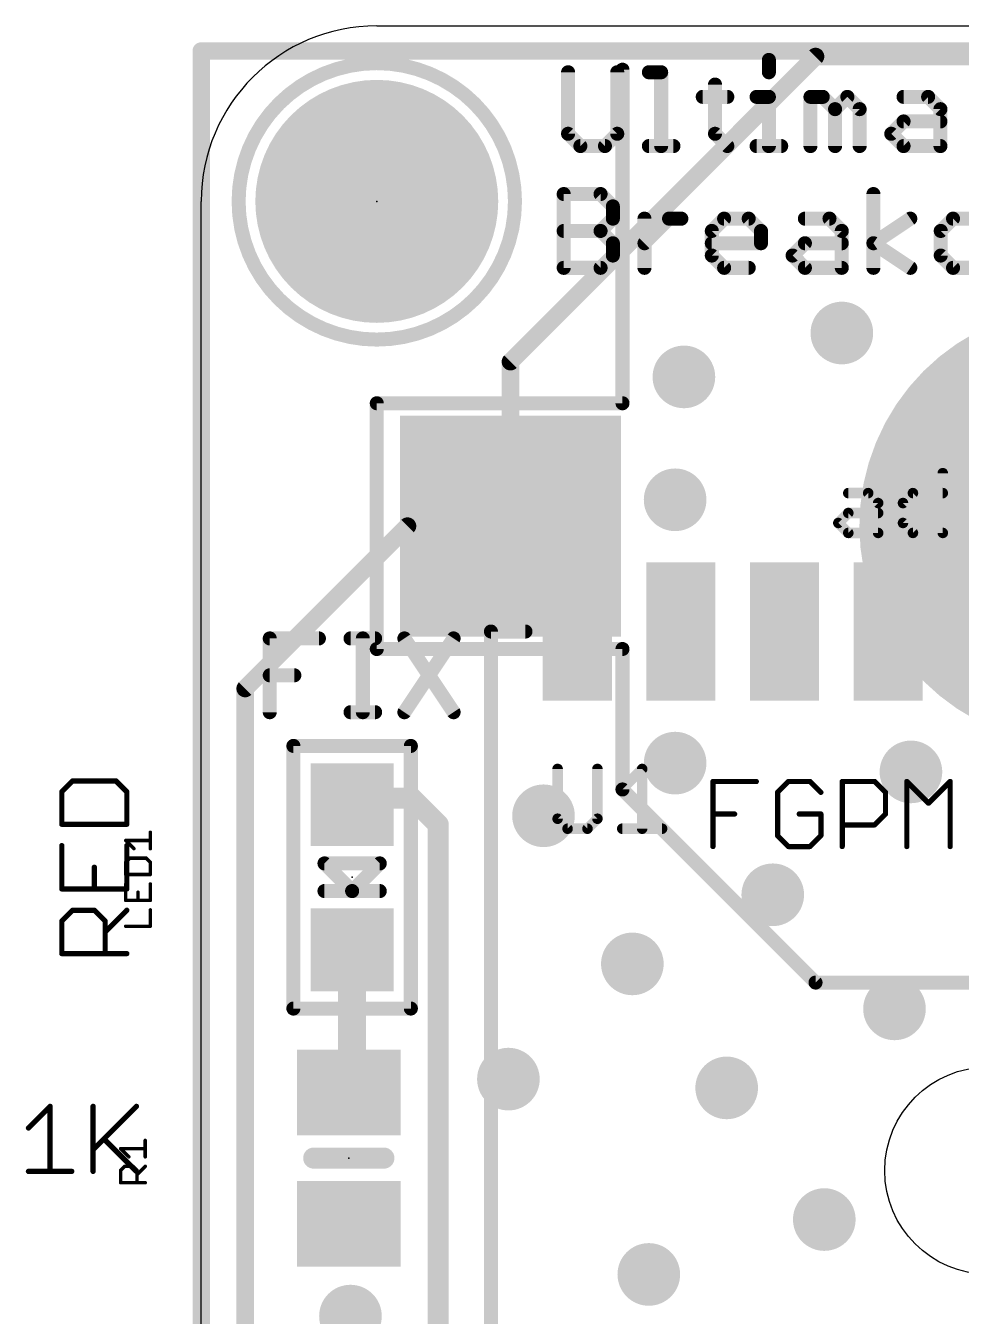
# Model space of a CAD drawing. Extents: x -2.5 to 35.7, y -0.6 to 34.3.
# Drawn here: x -2.54 to 11, y 15.62 to 34.29 of the extents above; entities that cross this region are included whole.
import ezdxf

# ---------------------------------------------------------------- set-up
doc = ezdxf.new("R2010")
doc.units = 0
for name, color, linetype in [('1', 12, 'CONTINUOUS'), ('16', 132, 'CONTINUOUS'), ('17', 110, 'CONTINUOUS'), ('18', 110, 'CONTINUOUS'), ('20', 53, 'CONTINUOUS'), ('21', 40, 'CONTINUOUS'), ('22', 6, 'CONTINUOUS'), ('23', 53, 'CONTINUOUS'), ('25', 253, 'CONTINUOUS'), ('27', 253, 'CONTINUOUS')]:
    doc.layers.add(name, color=color, linetype=linetype)

# ---------------------------------------------------------------- blocks, each defined once
blk = doc.blocks.new('RECT')
blk.add_solid([(-0.5, -0.5), (0.5, -0.5), (-0.5, 0.5), (0.5, 0.5)])
blk = doc.blocks.new('PIE')
at = {"const_width": 0.5}
blk.add_lwpolyline([(0, -0.25, 1), (0, 0.25, 1), (0, -0.25)], format="xyb", dxfattribs=at)
blk = doc.blocks.new('ROUNDP')
at = {"const_width": 0.5}
blk.add_lwpolyline([(0, -0.25, 1), (0, 0.25, 1), (0, -0.25)], format="xyb", dxfattribs=at)
blk = doc.blocks.new('ROUNDV')
at = {"const_width": 0.5}
blk.add_lwpolyline([(0, -0.25, 1), (0, 0.25, 1), (0, -0.25)], format="xyb", dxfattribs=at)

msp = doc.modelspace()

# ---------------------------------------------------------------- linework, layer by layer
at = {"layer": '1'}
for points, const_width in [([(0, 0), (0, 33.925)], 0.254), ([(0, 33.925), (25.4, 33.925)], 0.254), ([(2.276, 23.114), (2.183, 23.021)], 0.4064), ([(2.276, 23.114), (3.048, 23.114)], 0.3048), ([(3.048, 23.114), (3.429, 22.733)], 0.3048), ([(3.429, 22.733), (3.429, 14.097)], 0.3048), ([(2.183, 18.905), (2.183, 20.921)], 0.4064), ([(2.135, 18.857), (2.183, 18.905)], 0.4064)]:
    msp.add_lwpolyline(points, dxfattribs=dict(at, const_width=const_width))
for points, const_width in [([(0.0635, 33.925, 1), (-0.0635, 33.925)], 0.127), ([(0, 33.9885, 1), (0, 33.8615)], 0.127), ([(2.1112, 23.0928, 1), (2.2548, 22.9492)], 0.2032), ([(2.3478, 23.0422, 1), (2.2042, 23.1858)], 0.2032), ([(2.276, 23.1902, 1), (2.276, 23.0378)], 0.1524), ([(3.1019, 23.1679, 1), (2.9941, 23.0601)], 0.1524), ([(3.048, 23.0378, 1), (3.048, 23.1902)], 0.1524), ([(3.5052, 22.733, 1), (3.3528, 22.733)], 0.1524), ([(3.3751, 22.6791, 1), (3.4829, 22.7869)], 0.1524), ([(2.2846, 20.921, 1), (2.0814, 20.921)], 0.2032), ([(2.2548, 18.8332, 1), (2.1112, 18.9768)], 0.2032), ([(2.0632, 18.9288, 1), (2.2068, 18.7852)], 0.2032), ([(2.0814, 18.905, 1), (2.2846, 18.905)], 0.2032)]:
    msp.add_lwpolyline(points, format="xyb", dxfattribs=dict(at, const_width=const_width))
at = {"layer": '16', "const_width": 0.254}
for points in [[(0, 0), (0, 33.925)], [(0, 33.925), (25.4, 33.925)], [(4.4746, 29.4301), (8.89, 33.8455)], [(8.89, 33.8455), (16.0655, 33.8455)], [(4.4746, 27.051), (4.4746, 29.4301)], [(2.9845, 27.051), (0.635, 24.7015)], [(4.4746, 27.051), (2.9845, 27.051)], [(0.635, 24.7015), (0.635, 14.9225)]]:
    msp.add_lwpolyline(points, dxfattribs=at)
at = {"layer": '16', "const_width": 0.127}
for points in [[(0.0635, 33.925, 1), (-0.0635, 33.925)], [(0, 33.9885, 1), (0, 33.8615)], [(8.89, 33.909, 1), (8.89, 33.782)], [(8.9349, 33.8006, 1), (8.8451, 33.8904)], [(4.5381, 29.4301, 1), (4.4111, 29.4301)], [(4.4297, 29.475, 1), (4.5195, 29.3852)], [(2.9845, 27.1145, 1), (2.9845, 26.9875)], [(3.0294, 27.0061, 1), (2.9396, 27.0959)], [(4.4111, 27.051, 1), (4.5381, 27.051)], [(4.4746, 26.9875, 1), (4.4746, 27.1145)], [(0.6985, 24.7015, 1), (0.5715, 24.7015)], [(0.5901, 24.7464, 1), (0.6799, 24.6566)]]:
    msp.add_lwpolyline(points, format="xyb", dxfattribs=at)
at = {"layer": '20'}
for p, q in [((2.54, 34.29), (22.86, 34.29)), ((0, 2.54), (0, 31.75))]:
    msp.add_line(p, q, dxfattribs=at)
msp.add_circle((11.392, 17.726), 1.5, dxfattribs=at)
msp.add_arc((2.54, 31.75), 2.54, 90, 180, dxfattribs=at)
at = {"layer": '21'}
for points, const_width in [([(2.54, 29.75, 1), (2.54, 33.75, 1), (2.54, 29.75)], 0.2032), ([(8.2659, 33.7958, 1), (8.1643, 33.7958)], 0.1016), ([(5.3594, 33.6178, 1), (5.2578, 33.6178)], 0.1016), ([(6.0712, 33.6178, 1), (5.9696, 33.6178)], 0.1016), ([(6.478, 33.6686, 1), (6.478, 33.567)], 0.1016), ([(6.7067, 33.6178, 1), (6.6051, 33.6178)], 0.1016), ([(6.6559, 33.567, 1), (6.6559, 33.6686)], 0.1016), ([(8.1643, 33.6178, 1), (8.2659, 33.6178)], 0.1016), ([(7.4863, 33.4399, 1), (7.3847, 33.4399)], 0.1016), ([(7.2576, 33.3127, 1), (7.2576, 33.2111)], 0.1016), ([(7.6135, 33.2111, 1), (7.6135, 33.3127)], 0.1016), ([(8.0372, 33.3127, 1), (8.0372, 33.2111)], 0.1016), ([(8.2659, 33.2619, 1), (8.1643, 33.2619)], 0.1016), ([(8.2151, 33.2111, 1), (8.2151, 33.3127)], 0.1016), ([(8.8676, 33.2619, 1), (8.766, 33.2619)], 0.1016), ([(8.8168, 33.3127, 1), (8.8168, 33.2111)], 0.1016), ([(9.0307, 33.2978, 1), (8.9588, 33.226)], 0.1016), ([(8.9947, 33.2111, 1), (8.9947, 33.3127)], 0.1016), ([(9.3866, 33.2978, 1), (9.3147, 33.226)], 0.1016), ([(9.3866, 33.226, 1), (9.3147, 33.2978)], 0.1016), ([(10.1641, 33.3127, 1), (10.1641, 33.2111)], 0.1016), ([(10.556, 33.2978, 1), (10.4841, 33.226)], 0.1016), ([(10.52, 33.2111, 1), (10.52, 33.3127)], 0.1016), ([(9.2235, 33.084, 1), (9.1219, 33.084)], 0.1016), ([(9.1368, 33.1199, 1), (9.2086, 33.048)], 0.1016), ([(9.1368, 33.048, 1), (9.2086, 33.1199)], 0.1016), ([(9.5794, 33.084, 1), (9.4778, 33.084)], 0.1016), ([(9.4927, 33.048, 1), (9.5645, 33.1199)], 0.1016), ([(10.7488, 33.084, 1), (10.6472, 33.084)], 0.1016), ([(10.6621, 33.048, 1), (10.7339, 33.1199)], 0.1016), ([(10.1641, 32.9568, 1), (10.1641, 32.8552)], 0.1016), ([(10.2001, 32.8701, 1), (10.1282, 32.9419)], 0.1016), ([(10.698, 32.8552, 1), (10.698, 32.9568)], 0.1016), ([(5.3445, 32.764, 1), (5.2727, 32.6921)], 0.1016), ([(5.2578, 32.7281, 1), (5.3594, 32.7281)], 0.1016), ([(5.9696, 32.7281, 1), (6.0712, 32.7281)], 0.1016), ([(6.0563, 32.6921, 1), (5.9845, 32.764)], 0.1016), ([(7.4715, 32.764, 1), (7.3996, 32.6921)], 0.1016), ([(7.3847, 32.7281, 1), (7.4863, 32.7281)], 0.1016), ([(10.0221, 32.764, 1), (9.9503, 32.6921)], 0.1016), ([(9.9503, 32.764, 1), (10.0221, 32.6921)], 0.1016), ([(5.4866, 32.6009, 1), (5.4866, 32.4993)], 0.1016), ([(5.4506, 32.5142, 1), (5.5225, 32.586)], 0.1016), ([(5.8065, 32.586, 1), (5.8784, 32.5142)], 0.1016), ([(5.8425, 32.4993, 1), (5.8425, 32.6009)], 0.1016), ([(6.478, 32.6009, 1), (6.478, 32.4993)], 0.1016), ([(6.6051, 32.5501, 1), (6.7067, 32.5501)], 0.1016), ([(6.8339, 32.4993, 1), (6.8339, 32.6009)], 0.1016), ([(7.5776, 32.5142, 1), (7.6494, 32.586)], 0.1016), ([(8.0372, 32.6009, 1), (8.0372, 32.4993)], 0.1016), ([(8.1643, 32.5501, 1), (8.2659, 32.5501)], 0.1016), ([(8.3931, 32.4993, 1), (8.3931, 32.6009)], 0.1016), ([(8.766, 32.5501, 1), (8.8676, 32.5501)], 0.1016), ([(9.1219, 32.5501, 1), (9.2235, 32.5501)], 0.1016), ([(9.4778, 32.5501, 1), (9.5794, 32.5501)], 0.1016), ([(10.1641, 32.6009, 1), (10.1641, 32.4993)], 0.1016), ([(10.1282, 32.5142, 1), (10.2001, 32.586)], 0.1016), ([(10.6472, 32.5501, 1), (10.7488, 32.5501)], 0.1016), ([(10.698, 32.4993, 1), (10.698, 32.6009)], 0.1016), ([(5.2959, 31.8558, 1), (5.1943, 31.8558)], 0.1016), ([(5.2451, 31.9066, 1), (5.2451, 31.805)], 0.1016), ([(5.8149, 31.8917, 1), (5.743, 31.8199)], 0.1016), ([(5.779, 31.805, 1), (5.779, 31.9066)], 0.1016), ([(9.7786, 31.8558, 1), (9.677, 31.8558)], 0.1016), ([(6.0077, 31.6779, 1), (5.9061, 31.6779)], 0.1016), ([(5.921, 31.6419, 1), (5.9928, 31.7138)], 0.1016), ([(5.9928, 31.464, 1), (5.921, 31.5358)], 0.1016), ([(6.4653, 31.4999, 1), (6.3637, 31.4999)], 0.1016), ([(6.7704, 31.5507, 1), (6.7704, 31.4491)], 0.1016), ([(6.8063, 31.464, 1), (6.7345, 31.5358)], 0.1016), ([(6.9484, 31.4491, 1), (6.9484, 31.5507)], 0.1016), ([(7.5669, 31.5507, 1), (7.5669, 31.4491)], 0.1016), ([(7.6029, 31.464, 1), (7.531, 31.5358)], 0.1016), ([(7.9588, 31.5358, 1), (7.8869, 31.464)], 0.1016), ([(7.9229, 31.4491, 1), (7.9229, 31.5507)], 0.1016), ([(8.7363, 31.5507, 1), (8.7363, 31.4491)], 0.1016), ([(9.1282, 31.5358, 1), (9.0563, 31.464)], 0.1016), ([(9.0922, 31.4491, 1), (9.0922, 31.5507)], 0.1016), ([(10.2898, 31.4576, 1), (10.2335, 31.5422)], 0.1016), ([(10.8802, 31.5507, 1), (10.8802, 31.4491)], 0.1016), ([(10.9162, 31.464, 1), (10.8443, 31.5358)], 0.1016), ([(5.2451, 31.3728, 1), (5.2451, 31.2712)], 0.1016), ([(5.8149, 31.3579, 1), (5.743, 31.286)], 0.1016), ([(5.743, 31.3579, 1), (5.8149, 31.286)], 0.1016), ([(5.779, 31.2712, 1), (5.779, 31.3728)], 0.1016), ([(5.9061, 31.4999, 1), (6.0077, 31.4999)], 0.1016), ([(7.4398, 31.322, 1), (7.3382, 31.322)], 0.1016), ([(7.3531, 31.3579, 1), (7.4249, 31.286)], 0.1016), ([(8.1516, 31.322, 1), (8.05, 31.322)], 0.1016), ([(8.0649, 31.286, 1), (8.1367, 31.3579)], 0.1016), ([(9.321, 31.322, 1), (9.2194, 31.322)], 0.1016), ([(9.2343, 31.286, 1), (9.3061, 31.3579)], 0.1016), ([(10.7531, 31.322, 1), (10.6515, 31.322)], 0.1016), ([(10.6664, 31.3579, 1), (10.7382, 31.286)], 0.1016), ([(6.0077, 31.144, 1), (5.9061, 31.144)], 0.1016), ([(5.921, 31.1081, 1), (5.9928, 31.1799)], 0.1016), ([(6.3786, 31.1799, 1), (6.4504, 31.1081)], 0.1016), ([(7.389, 31.1948, 1), (7.389, 31.0932)], 0.1016), ([(8.05, 31.144, 1), (8.1516, 31.144)], 0.1016), ([(8.1008, 31.0932, 1), (8.1008, 31.1948)], 0.1016), ([(8.7363, 31.1948, 1), (8.7363, 31.0932)], 0.1016), ([(8.7723, 31.1081, 1), (8.7004, 31.1799)], 0.1016), ([(9.2702, 31.0932, 1), (9.2702, 31.1948)], 0.1016), ([(9.756, 31.1863, 1), (9.6996, 31.1017)], 0.1016), ([(9.6996, 31.1863, 1), (9.756, 31.1017)], 0.1016), ([(5.9061, 30.9661, 1), (6.0077, 30.9661)], 0.1016), ([(5.9928, 30.9301, 1), (5.921, 31.002)], 0.1016), ([(7.4249, 31.002, 1), (7.3531, 30.9301)], 0.1016), ([(7.3382, 30.9661, 1), (7.4398, 30.9661)], 0.1016), ([(8.5943, 31.002, 1), (8.5225, 30.9301)], 0.1016), ([(8.5225, 31.002, 1), (8.5943, 30.9301)], 0.1016), ([(10.7382, 31.002, 1), (10.6664, 30.9301)], 0.1016), ([(10.6515, 30.9661, 1), (10.7531, 30.9661)], 0.1016), ([(5.2451, 30.8389, 1), (5.2451, 30.7373)], 0.1016), ([(5.1943, 30.7881, 1), (5.2959, 30.7881)], 0.1016), ([(5.743, 30.824, 1), (5.8149, 30.7522)], 0.1016), ([(5.779, 30.7373, 1), (5.779, 30.8389)], 0.1016), ([(6.3637, 30.7881, 1), (6.4653, 30.7881)], 0.1016), ([(7.5669, 30.8389, 1), (7.5669, 30.7373)], 0.1016), ([(7.531, 30.7522, 1), (7.6029, 30.824)], 0.1016), ([(7.9229, 30.7373, 1), (7.9229, 30.8389)], 0.1016), ([(8.7363, 30.8389, 1), (8.7363, 30.7373)], 0.1016), ([(8.7004, 30.7522, 1), (8.7723, 30.824)], 0.1016), ([(9.2194, 30.7881, 1), (9.321, 30.7881)], 0.1016), ([(9.2702, 30.7373, 1), (9.2702, 30.8389)], 0.1016), ([(9.677, 30.7881, 1), (9.7786, 30.7881)], 0.1016), ([(10.2335, 30.7458, 1), (10.2898, 30.8304)], 0.1016), ([(10.8802, 30.8389, 1), (10.8802, 30.7373)], 0.1016), ([(10.8443, 30.7522, 1), (10.9162, 30.824)], 0.1016), ([(10.77, 27.817, 1), (10.6938, 27.817)], 0.0762), ([(9.3643, 27.567, 1), (9.3643, 27.4908)], 0.0762), ([(9.6793, 27.5559, 1), (9.6254, 27.502)], 0.0762), ([(9.6524, 27.4908, 1), (9.6524, 27.567)], 0.0762), ([(9.8345, 27.3849, 1), (9.7583, 27.3849)], 0.0762), ([(9.7695, 27.3579, 1), (9.8234, 27.4118)], 0.0762), ([(10.1938, 27.3849, 1), (10.1176, 27.3849)], 0.0762), ([(10.1288, 27.4118, 1), (10.1827, 27.3579)], 0.0762), ([(10.2998, 27.567, 1), (10.2998, 27.4908)], 0.0762), ([(10.3267, 27.502, 1), (10.2728, 27.5559)], 0.0762), ([(10.7319, 27.4908, 1), (10.7319, 27.567)], 0.0762), ([(9.3643, 27.2789, 1), (9.3643, 27.2027)], 0.0762), ([(9.3912, 27.2139, 1), (9.3373, 27.2678)], 0.0762), ([(9.7964, 27.2027, 1), (9.7964, 27.2789)], 0.0762), ([(9.2471, 27.1237, 1), (9.1933, 27.0698)], 0.0762), ([(9.1933, 27.1237, 1), (9.2471, 27.0698)], 0.0762), ([(10.1827, 27.1237, 1), (10.1288, 27.0698)], 0.0762), ([(10.1176, 27.0968, 1), (10.1938, 27.0968)], 0.0762), ([(9.3643, 26.9908, 1), (9.3643, 26.9146)], 0.0762), ([(9.3373, 26.9258, 1), (9.3912, 26.9796)], 0.0762), ([(9.7583, 26.9527, 1), (9.8345, 26.9527)], 0.0762), ([(9.7964, 26.9146, 1), (9.7964, 26.9908)], 0.0762), ([(10.2998, 26.9908, 1), (10.2998, 26.9146)], 0.0762), ([(10.2728, 26.9258, 1), (10.3267, 26.9796)], 0.0762), ([(10.6938, 26.9527, 1), (10.77, 26.9527)], 0.0762), ([(10.7319, 26.9146, 1), (10.7319, 26.9908)], 0.0762), ([(4.2428, 25.526, 1), (4.1412, 25.526)], 0.1016), ([(4.192, 25.5768, 1), (4.192, 25.4752)], 0.1016), ([(4.692, 25.4752, 1), (4.692, 25.5768)], 0.1016), ([(1.0414, 25.4263, 1), (0.9398, 25.4263)], 0.1016), ([(0.9906, 25.4771, 1), (0.9906, 25.3755)], 0.1016), ([(1.7024, 25.3755, 1), (1.7024, 25.4771)], 0.1016), ([(2.16, 25.4771, 1), (2.16, 25.3755)], 0.1016), ([(2.3887, 25.4263, 1), (2.2871, 25.4263)], 0.1016), ([(2.5159, 25.3755, 1), (2.5159, 25.4771)], 0.1016), ([(2.9819, 25.4545, 1), (2.8973, 25.3981)], 0.1016), ([(3.6937, 25.3981, 1), (3.6091, 25.4545)], 0.1016), ([(0.9906, 24.9433, 1), (0.9906, 24.8417)], 0.1016), ([(1.3465, 24.8417, 1), (1.3465, 24.9433)], 0.1016), ([(2.16, 24.4094, 1), (2.16, 24.3078)], 0.1016), ([(2.5159, 24.3078, 1), (2.5159, 24.4094)], 0.1016), ([(0.9398, 24.3586, 1), (1.0414, 24.3586)], 0.1016), ([(2.2871, 24.3586, 1), (2.3887, 24.3586)], 0.1016), ([(2.8973, 24.3868, 1), (2.9819, 24.3304)], 0.1016), ([(3.6091, 24.3304, 1), (3.6937, 24.3868)], 0.1016), ([(1.333, 23.9218, 1), (1.333, 23.8202)], 0.1016), ([(1.3838, 23.871, 1), (1.2822, 23.871)], 0.1016), ([(3.0838, 23.871, 1), (2.9822, 23.871)], 0.1016), ([(3.033, 23.8202, 1), (3.033, 23.9218)], 0.1016), ([(1.783, 22.2218, 1), (1.783, 22.1202)], 0.1016), ([(1.8189, 22.2069, 1), (1.7471, 22.1351)], 0.1016), ([(2.6189, 22.1351, 1), (2.5471, 22.2069)], 0.1016), ([(2.583, 22.1202, 1), (2.583, 22.2218)], 0.1016), ([(1.783, 21.8218, 1), (1.783, 21.7202)], 0.1016), ([(2.183, 21.8218, 1), (2.183, 21.7202)], 0.1016), ([(2.1471, 21.8069, 1), (2.2189, 21.7351)], 0.1016), ([(2.1471, 21.7351, 1), (2.2189, 21.8069)], 0.1016), ([(2.183, 21.7202, 1), (2.183, 21.8218)], 0.1016), ([(2.583, 21.7202, 1), (2.583, 21.8218)], 0.1016), ([(1.333, 20.1218, 1), (1.333, 20.0202)], 0.1016), ([(3.033, 20.0202, 1), (3.033, 20.1218)], 0.1016), ([(1.2822, 20.071, 1), (1.3838, 20.071)], 0.1016), ([(2.9822, 20.071, 1), (3.0838, 20.071)], 0.1016), ([(1.627, 17.9832, 1), (1.627, 17.8308)], 0.1524), ([(2.643, 17.8308, 1), (2.643, 17.9832)], 0.1524)]:
    msp.add_lwpolyline(points, format="xyb", dxfattribs=dict(at, const_width=const_width))
for points, const_width in [([(8.2151, 33.7958), (8.2151, 33.6178)], 0.2032), ([(5.3086, 33.6178), (5.3086, 32.7281)], 0.2032), ([(6.0204, 32.7281), (6.0204, 33.6178)], 0.2032), ([(6.478, 33.6178), (6.6559, 33.6178)], 0.2032), ([(6.6559, 33.6178), (6.6559, 32.5501)], 0.2032), ([(7.4355, 33.4399), (7.4355, 32.7281)], 0.2032), ([(7.2576, 33.2619), (7.6135, 33.2619)], 0.2032), ([(8.0372, 33.2619), (8.2151, 33.2619)], 0.2032), ([(8.2151, 33.2619), (8.2151, 32.5501)], 0.2032), ([(8.8168, 32.5501), (8.8168, 33.2619)], 0.2032), ([(8.8168, 33.2619), (8.9947, 33.2619)], 0.2032), ([(8.9947, 33.2619), (9.1727, 33.084)], 0.2032), ([(9.1727, 33.084), (9.3506, 33.2619)], 0.2032), ([(9.3506, 33.2619), (9.5286, 33.084)], 0.2032), ([(10.1641, 33.2619), (10.52, 33.2619)], 0.2032), ([(10.52, 33.2619), (10.698, 33.084)], 0.2032), ([(9.1727, 33.084), (9.1727, 32.5501)], 0.2032), ([(9.5286, 33.084), (9.5286, 32.5501)], 0.2032), ([(10.698, 33.084), (10.698, 32.5501)], 0.2032), ([(9.9862, 32.7281), (10.1641, 32.906)], 0.2032), ([(10.1641, 32.906), (10.698, 32.906)], 0.2032), ([(5.3086, 32.7281), (5.4866, 32.5501)], 0.2032), ([(5.8425, 32.5501), (6.0204, 32.7281)], 0.2032), ([(7.4355, 32.7281), (7.6135, 32.5501)], 0.2032), ([(10.1641, 32.5501), (9.9862, 32.7281)], 0.2032), ([(5.4866, 32.5501), (5.8425, 32.5501)], 0.2032), ([(6.478, 32.5501), (6.8339, 32.5501)], 0.2032), ([(8.0372, 32.5501), (8.3931, 32.5501)], 0.2032), ([(10.698, 32.5501), (10.1641, 32.5501)], 0.2032), ([(5.2451, 30.7881), (5.2451, 31.8558)], 0.2032), ([(5.2451, 31.8558), (5.779, 31.8558)], 0.2032), ([(5.779, 31.8558), (5.9569, 31.6779)], 0.2032), ([(9.7278, 30.7881), (9.7278, 31.8558)], 0.2032), ([(5.9569, 31.6779), (5.9569, 31.4999)], 0.2032), ([(5.9569, 31.4999), (5.779, 31.322)], 0.2032), ([(6.4145, 30.7881), (6.4145, 31.4999)], 0.2032), ([(6.4145, 31.144), (6.7704, 31.4999)], 0.2032), ([(6.7704, 31.4999), (6.9484, 31.4999)], 0.2032), ([(7.389, 31.322), (7.5669, 31.4999)], 0.2032), ([(7.5669, 31.4999), (7.9229, 31.4999)], 0.2032), ([(7.9229, 31.4999), (8.1008, 31.322)], 0.2032), ([(8.7363, 31.4999), (9.0922, 31.4999)], 0.2032), ([(9.0922, 31.4999), (9.2702, 31.322)], 0.2032), ([(9.7278, 31.144), (10.2616, 31.4999)], 0.2032), ([(10.8802, 31.4999), (10.7023, 31.322)], 0.2032), ([(11.2361, 31.4999), (10.8802, 31.4999)], 0.2032), ([(5.2451, 31.322), (5.779, 31.322)], 0.2032), ([(5.779, 31.322), (5.9569, 31.144)], 0.2032), ([(7.389, 30.9661), (7.389, 31.322)], 0.2032), ([(8.1008, 31.322), (8.1008, 31.144)], 0.2032), ([(9.2702, 31.322), (9.2702, 30.7881)], 0.2032), ([(10.7023, 31.322), (10.7023, 30.9661)], 0.2032), ([(5.9569, 31.144), (5.9569, 30.9661)], 0.2032), ([(8.1008, 31.144), (7.389, 31.144)], 0.2032), ([(8.5584, 30.9661), (8.7363, 31.144)], 0.2032), ([(8.7363, 31.144), (9.2702, 31.144)], 0.2032), ([(10.2616, 30.7881), (9.7278, 31.144)], 0.2032), ([(5.9569, 30.9661), (5.779, 30.7881)], 0.2032), ([(7.5669, 30.7881), (7.389, 30.9661)], 0.2032), ([(8.7363, 30.7881), (8.5584, 30.9661)], 0.2032), ([(10.7023, 30.9661), (10.8802, 30.7881)], 0.2032), ([(5.779, 30.7881), (5.2451, 30.7881)], 0.2032), ([(7.9229, 30.7881), (7.5669, 30.7881)], 0.2032), ([(9.2702, 30.7881), (8.7363, 30.7881)], 0.2032), ([(10.8802, 30.7881), (11.2361, 30.7881)], 0.2032), ([(10.7319, 27.817), (10.7319, 26.9527)], 0.1524), ([(9.3643, 27.5289), (9.6524, 27.5289)], 0.1524), ([(9.6524, 27.5289), (9.7964, 27.3849)], 0.1524), ([(9.7964, 27.3849), (9.7964, 26.9527)], 0.1524), ([(10.1557, 27.3849), (10.2998, 27.5289)], 0.1524), ([(10.1557, 27.0968), (10.1557, 27.3849)], 0.1524), ([(10.2998, 27.5289), (10.7319, 27.5289)], 0.1524), ([(9.2202, 27.0968), (9.3643, 27.2408)], 0.1524), ([(9.3643, 27.2408), (9.7964, 27.2408)], 0.1524), ([(9.3643, 26.9527), (9.2202, 27.0968)], 0.1524), ([(10.2998, 26.9527), (10.1557, 27.0968)], 0.1524), ([(9.7964, 26.9527), (9.3643, 26.9527)], 0.1524), ([(10.7319, 26.9527), (10.2998, 26.9527)], 0.1524), ([(4.192, 9.526), (4.192, 25.526)], 0.2032), ([(4.192, 25.526), (4.692, 25.526)], 0.2032), ([(0.9906, 24.3586), (0.9906, 25.4263)], 0.2032), ([(0.9906, 25.4263), (1.7024, 25.4263)], 0.2032), ([(2.16, 25.4263), (2.5159, 25.4263)], 0.2032), ([(2.3379, 24.3586), (2.3379, 25.4263)], 0.2032), ([(2.9396, 25.4263), (3.6514, 24.3586)], 0.2032), ([(3.6514, 25.4263), (2.9396, 24.3586)], 0.2032), ([(0.9906, 24.8925), (1.3465, 24.8925)], 0.2032), ([(2.16, 24.3586), (2.5159, 24.3586)], 0.2032), ([(1.333, 23.871), (3.033, 23.871)], 0.2032), ([(1.333, 20.071), (1.333, 23.871)], 0.2032), ([(3.033, 23.871), (3.033, 20.071)], 0.2032), ([(2.583, 22.171), (1.783, 22.171)], 0.2032), ([(1.783, 22.171), (2.183, 21.771)], 0.2032), ([(2.183, 21.771), (2.583, 22.171)], 0.2032), ([(2.183, 21.771), (1.783, 21.771)], 0.2032), ([(2.583, 21.771), (2.183, 21.771)], 0.2032), ([(3.033, 20.071), (1.333, 20.071)], 0.2032), ([(1.627, 17.907), (2.643, 17.907)], 0.3048)]:
    msp.add_lwpolyline(points, dxfattribs=dict(at, const_width=const_width))
at = {"layer": '22', "const_width": 0.2032}
for points in [[(6.096, 28.829), (6.096, 33.655)], [(2.54, 25.273), (2.54, 28.829)], [(2.54, 28.829), (6.096, 28.829)], [(6.096, 25.273), (2.54, 25.273)], [(6.096, 23.241), (6.096, 25.273)], [(8.89, 20.447), (6.096, 23.241)], [(16.51, 20.447), (8.89, 20.447)]]:
    msp.add_lwpolyline(points, dxfattribs=at)
at = {"layer": '22', "const_width": 0.1016}
for points in [[(6.1468, 33.655, 1), (6.0452, 33.655)], [(2.5908, 28.829, 1), (2.4892, 28.829)], [(2.54, 28.8798, 1), (2.54, 28.7782)], [(6.0452, 28.829, 1), (6.1468, 28.829)], [(6.096, 28.7782, 1), (6.096, 28.8798)], [(2.54, 25.3238, 1), (2.54, 25.2222)], [(2.4892, 25.273, 1), (2.5908, 25.273)], [(6.1468, 25.273, 1), (6.0452, 25.273)], [(6.096, 25.2222, 1), (6.096, 25.3238)], [(6.1319, 23.2769, 1), (6.0601, 23.2051)], [(6.0452, 23.241, 1), (6.1468, 23.241)], [(8.89, 20.4978, 1), (8.89, 20.3962)], [(8.8541, 20.4111, 1), (8.9259, 20.4829)]]:
    msp.add_lwpolyline(points, format="xyb", dxfattribs=at)
at = {"layer": '23'}
for p in [(2.54, 31.75), (2.183, 21.971), (2.135, 17.907)]:
    msp.add_point(p, dxfattribs=at)
at = {"layer": '25'}
for points, const_width in [([(5.1572, 23.5375), (5.1572, 22.8173)], 0.1524), ([(5.7334, 22.8173), (5.7334, 23.5375)], 0.1524), ([(6.0927, 23.2494), (6.3808, 23.5375)], 0.1524), ([(6.3808, 23.5375), (6.3808, 22.6732)], 0.1524), ([(5.1572, 22.8173), (5.3013, 22.6732)], 0.1524), ([(5.5894, 22.6732), (5.7334, 22.8173)], 0.1524), ([(-0.738, 22.3842), (-0.738, 22.6215)], 0.0508), ([(5.3013, 22.6732), (5.5894, 22.6732)], 0.1524), ([(6.0927, 22.6732), (6.6689, 22.6732)], 0.1524), ([(-0.9753, 22.3842), (-1.0939, 22.5028)], 0.0508), ([(-1.0939, 22.5028), (-0.738, 22.5028)], 0.0508), ([(-1.0346, 22.2473), (-1.0939, 22.1879)], 0.0508), ([(-0.7973, 22.2473), (-1.0346, 22.2473)], 0.0508), ([(-0.738, 22.1879), (-0.7973, 22.2473)], 0.0508), ([(-1.0939, 22.1879), (-1.0939, 22.01)], 0.0508), ([(-1.0939, 22.01), (-0.738, 22.01)], 0.0508), ([(-0.738, 22.01), (-0.738, 22.1879)], 0.0508), ([(-1.0939, 21.873), (-1.0939, 21.6358)], 0.0508), ([(-0.738, 21.6358), (-0.738, 21.873)], 0.0508), ([(-1.0939, 21.6358), (-0.738, 21.6358)], 0.0508), ([(-0.916, 21.6358), (-0.916, 21.7544)], 0.0508), ([(-0.738, 21.2616), (-0.738, 21.4988)], 0.0508), ([(-1.0939, 21.2616), (-0.738, 21.2616)], 0.0508), ([(-0.8114, 17.9256), (-0.8114, 18.1629)], 0.0508), ([(-1.0487, 17.9256), (-1.1673, 18.0442)], 0.0508), ([(-1.1673, 18.0442), (-0.8114, 18.0442)], 0.0508), ([(-1.1673, 17.7294), (-1.108, 17.7887)], 0.0508), ([(-1.1673, 17.5514), (-1.1673, 17.7294)], 0.0508), ([(-1.108, 17.7887), (-0.9894, 17.7887)], 0.0508), ([(-0.9894, 17.7887), (-0.93, 17.7294)], 0.0508), ([(-0.93, 17.67), (-0.8114, 17.7887)], 0.0508), ([(-0.93, 17.7294), (-0.93, 17.5514)], 0.0508), ([(-0.8114, 17.5514), (-1.1673, 17.5514)], 0.0508)]:
    msp.add_lwpolyline(points, dxfattribs=dict(at, const_width=const_width))
for points, const_width in [([(5.1953, 23.5375, 1), (5.1191, 23.5375)], 0.0762), ([(5.7715, 23.5375, 1), (5.6953, 23.5375)], 0.0762), ([(6.4189, 23.5375, 1), (6.3427, 23.5375)], 0.0762), ([(6.4078, 23.5106, 1), (6.3539, 23.5645)], 0.0762), ([(6.0658, 23.2764, 1), (6.1197, 23.2225)], 0.0762), ([(5.1841, 22.8442, 1), (5.1303, 22.7903)], 0.0762), ([(5.1191, 22.8173, 1), (5.1953, 22.8173)], 0.0762), ([(5.6953, 22.8173, 1), (5.7715, 22.8173)], 0.0762), ([(5.7604, 22.7903, 1), (5.7065, 22.8442)], 0.0762), ([(-0.7253, 22.6215, 1), (-0.7507, 22.6215)], 0.0254), ([(5.3013, 22.7113, 1), (5.3013, 22.6351)], 0.0762), ([(5.2743, 22.6463, 1), (5.3282, 22.7001)], 0.0762), ([(5.5624, 22.7001, 1), (5.6163, 22.6463)], 0.0762), ([(5.5894, 22.6351, 1), (5.5894, 22.7113)], 0.0762), ([(6.0927, 22.7113, 1), (6.0927, 22.6351)], 0.0762), ([(6.3427, 22.6732, 1), (6.4189, 22.6732)], 0.0762), ([(6.6689, 22.6351, 1), (6.6689, 22.7113)], 0.0762), ([(-1.0849, 22.5118, 1), (-1.1029, 22.4938)], 0.0254), ([(-1.0939, 22.5155, 1), (-1.0939, 22.4901)], 0.0254), ([(-0.9842, 22.3752, 1), (-0.9663, 22.3932)], 0.0254), ([(-0.738, 22.4901, 1), (-0.738, 22.5155)], 0.0254), ([(-1.0346, 22.2599, 1), (-1.0346, 22.2346)], 0.0254), ([(-1.0256, 22.2383, 1), (-1.0436, 22.2562)], 0.0254), ([(-0.7883, 22.2562, 1), (-0.8063, 22.2383)], 0.0254), ([(-0.7973, 22.2346, 1), (-0.7973, 22.2599)], 0.0254), ([(-0.7507, 22.3842, 1), (-0.7253, 22.3842)], 0.0254), ([(-1.0812, 22.1879, 1), (-1.1066, 22.1879)], 0.0254), ([(-1.1029, 22.1969, 1), (-1.0849, 22.179)], 0.0254), ([(-1.0939, 22.0227, 1), (-1.0939, 21.9973)], 0.0254), ([(-0.7253, 22.1879, 1), (-0.7507, 22.1879)], 0.0254), ([(-0.747, 22.179, 1), (-0.729, 22.1969)], 0.0254), ([(-0.738, 21.9973, 1), (-0.738, 22.0227)], 0.0254), ([(-1.1066, 22.01, 1), (-1.0812, 22.01)], 0.0254), ([(-1.0812, 21.873, 1), (-1.1066, 21.873)], 0.0254), ([(-0.7507, 22.01, 1), (-0.7253, 22.01)], 0.0254), ([(-0.7253, 21.873, 1), (-0.7507, 21.873)], 0.0254), ([(-1.0939, 21.6485, 1), (-1.0939, 21.6231)], 0.0254), ([(-0.9032, 21.7544, 1), (-0.9287, 21.7544)], 0.0254), ([(-0.738, 21.6231, 1), (-0.738, 21.6485)], 0.0254), ([(-1.1066, 21.6358, 1), (-1.0812, 21.6358)], 0.0254), ([(-0.9287, 21.6358, 1), (-0.9032, 21.6358)], 0.0254), ([(-0.7507, 21.6358, 1), (-0.7253, 21.6358)], 0.0254), ([(-0.7253, 21.4988, 1), (-0.7507, 21.4988)], 0.0254), ([(-1.0939, 21.2743, 1), (-1.0939, 21.2489)], 0.0254), ([(-0.738, 21.2489, 1), (-0.738, 21.2743)], 0.0254), ([(-0.7507, 21.2616, 1), (-0.7253, 21.2616)], 0.0254), ([(-0.7987, 18.1629, 1), (-0.8241, 18.1629)], 0.0254), ([(-1.1583, 18.0532, 1), (-1.1763, 18.0353)], 0.0254), ([(-1.1673, 18.0569, 1), (-1.1673, 18.0315)], 0.0254), ([(-1.0576, 17.9166, 1), (-1.0397, 17.9346)], 0.0254), ([(-0.8241, 17.9256, 1), (-0.7987, 17.9256)], 0.0254), ([(-0.8114, 18.0315, 1), (-0.8114, 18.0569)], 0.0254), ([(-1.1546, 17.7294, 1), (-1.18, 17.7294)], 0.0254), ([(-1.1763, 17.7383, 1), (-1.1583, 17.7204)], 0.0254), ([(-1.108, 17.8014, 1), (-1.108, 17.776)], 0.0254), ([(-1.099, 17.7797, 1), (-1.117, 17.7976)], 0.0254), ([(-0.9804, 17.7976, 1), (-0.9983, 17.7797)], 0.0254), ([(-0.9894, 17.776, 1), (-0.9894, 17.8014)], 0.0254), ([(-0.9173, 17.7294, 1), (-0.9427, 17.7294)], 0.0254), ([(-0.939, 17.7204, 1), (-0.9211, 17.7383)], 0.0254), ([(-0.8024, 17.7797, 1), (-0.8204, 17.7976)], 0.0254), ([(-1.1673, 17.5641, 1), (-1.1673, 17.5387)], 0.0254), ([(-1.18, 17.5514, 1), (-1.1546, 17.5514)], 0.0254), ([(-0.939, 17.679, 1), (-0.9211, 17.6611)], 0.0254), ([(-0.9427, 17.5514, 1), (-0.9173, 17.5514)], 0.0254), ([(-0.8114, 17.5387, 1), (-0.8114, 17.5641)], 0.0254)]:
    msp.add_lwpolyline(points, format="xyb", dxfattribs=dict(at, const_width=const_width))
at = {"layer": '27', "const_width": 0.0762}
for points in [[(-1.8619, 23.3642), (-2.0187, 23.2074)], [(-1.2349, 23.3642), (-1.8619, 23.3642)], [(-1.0781, 23.2074), (-1.2349, 23.3642)], [(7.4051, 22.4151), (7.4051, 23.3557)], [(7.4051, 23.3557), (8.0322, 23.3557)], [(8.4974, 23.3557), (8.3406, 23.1989)], [(8.8109, 23.3557), (8.4974, 23.3557)], [(8.9677, 23.1989), (8.8109, 23.3557)], [(9.2761, 22.4151), (9.2761, 23.3557)], [(9.2761, 23.3557), (9.7464, 23.3557)], [(9.7464, 23.3557), (9.9032, 23.1989)], [(10.2117, 22.4151), (10.2117, 23.3557)], [(10.2117, 23.3557), (10.5252, 23.0422)], [(10.5252, 23.0422), (10.8387, 23.3557)], [(10.8387, 23.3557), (10.8387, 22.4151)], [(-2.0187, 23.2074), (-2.0187, 22.7371)], [(-1.0781, 22.7371), (-1.0781, 23.2074)], [(8.3406, 23.1989), (8.3406, 22.5719)], [(9.9032, 23.1989), (9.9032, 22.8854)], [(7.4051, 22.8854), (7.7186, 22.8854)], [(8.9677, 22.8854), (8.6542, 22.8854)], [(8.9677, 22.5719), (8.9677, 22.8854)], [(9.9032, 22.8854), (9.7464, 22.7286)], [(-2.0187, 22.7371), (-1.0781, 22.7371)], [(8.3406, 22.5719), (8.4974, 22.4151)], [(8.8109, 22.4151), (8.9677, 22.5719)], [(9.7464, 22.7286), (9.2761, 22.7286)], [(-2.0187, 22.4287), (-2.0187, 21.8016)], [(-1.0781, 21.8016), (-1.0781, 22.4287)], [(8.4974, 22.4151), (8.8109, 22.4151)], [(-1.5484, 21.8016), (-1.5484, 22.1152)], [(-2.0187, 21.8016), (-1.0781, 21.8016)], [(-2.0187, 21.3364), (-1.8619, 21.4932)], [(-1.8619, 21.4932), (-1.5484, 21.4932)], [(-1.5484, 21.4932), (-1.3916, 21.3364)], [(-1.3916, 21.1796), (-1.0781, 21.4932)], [(-2.0187, 20.8661), (-2.0187, 21.3364)], [(-1.3916, 21.3364), (-1.3916, 20.8661)], [(-1.0781, 20.8661), (-2.0187, 20.8661)], [(-2.5019, 18.3422), (-2.1884, 18.6557)], [(-2.1884, 18.6557), (-2.1884, 17.7151)], [(-1.5664, 18.6557), (-1.5664, 17.7151)], [(-1.5664, 18.0286), (-0.9393, 18.6557)], [(-1.4096, 18.1854), (-0.9393, 17.7151)], [(-2.5019, 17.7151), (-1.8748, 17.7151)]]:
    msp.add_lwpolyline(points, dxfattribs=at)
at = {"layer": '27', "const_width": 0.0381}
for points in [[(-1.8619, 23.3833, 1), (-1.8619, 23.3452)], [(-1.8485, 23.3507, 1), (-1.8754, 23.3777)], [(-1.2214, 23.3777, 1), (-1.2483, 23.3507)], [(-1.2349, 23.3452, 1), (-1.2349, 23.3833)], [(7.4051, 23.3748, 1), (7.4051, 23.3367)], [(7.4242, 23.3557, 1), (7.3861, 23.3557)], [(8.0322, 23.3367, 1), (8.0322, 23.3748)], [(8.4974, 23.3748, 1), (8.4974, 23.3367)], [(8.5109, 23.3422, 1), (8.4839, 23.3692)], [(8.8244, 23.3692, 1), (8.7974, 23.3422)], [(8.8109, 23.3367, 1), (8.8109, 23.3748)], [(9.2761, 23.3748, 1), (9.2761, 23.3367)], [(9.2952, 23.3557, 1), (9.2571, 23.3557)], [(9.7599, 23.3692, 1), (9.733, 23.3422)], [(9.7464, 23.3367, 1), (9.7464, 23.3748)], [(10.2251, 23.3692, 1), (10.1982, 23.3422)], [(10.2307, 23.3557, 1), (10.1926, 23.3557)], [(10.8578, 23.3557, 1), (10.8197, 23.3557)], [(10.8522, 23.3422, 1), (10.8253, 23.3692)], [(-1.9997, 23.2074, 1), (-2.0378, 23.2074)], [(-2.0322, 23.2209, 1), (-2.0052, 23.194)], [(-1.0591, 23.2074, 1), (-1.0972, 23.2074)], [(-1.0916, 23.194, 1), (-1.0646, 23.2209)], [(8.3271, 23.2124, 1), (8.3541, 23.1855)], [(8.3597, 23.1989, 1), (8.3216, 23.1989)], [(8.9542, 23.1855, 1), (8.9812, 23.2124)], [(9.9223, 23.1989, 1), (9.8842, 23.1989)], [(9.8897, 23.1855, 1), (9.9167, 23.2124)], [(10.5117, 23.0556, 1), (10.5387, 23.0287)], [(10.5117, 23.0287, 1), (10.5387, 23.0556)], [(7.4051, 22.9045, 1), (7.4051, 22.8664)], [(7.7186, 22.8664, 1), (7.7186, 22.9045)], [(8.6542, 22.9045, 1), (8.6542, 22.8664)], [(8.9867, 22.8854, 1), (8.9486, 22.8854)], [(8.9677, 22.8664, 1), (8.9677, 22.9045)], [(9.8842, 22.8854, 1), (9.9223, 22.8854)], [(9.9167, 22.8719, 1), (9.8897, 22.8989)], [(-2.0187, 22.7562, 1), (-2.0187, 22.7181)], [(-2.0378, 22.7371, 1), (-1.9997, 22.7371)], [(-1.0972, 22.7371, 1), (-1.0591, 22.7371)], [(-1.0781, 22.7181, 1), (-1.0781, 22.7562)], [(8.3541, 22.5853, 1), (8.3271, 22.5584)], [(8.9812, 22.5584, 1), (8.9542, 22.5853)], [(9.2761, 22.7477, 1), (9.2761, 22.7096)], [(9.733, 22.7421, 1), (9.7599, 22.7152)], [(9.7464, 22.7096, 1), (9.7464, 22.7477)], [(-1.9997, 22.4287, 1), (-2.0378, 22.4287)], [(-1.0591, 22.4287, 1), (-1.0972, 22.4287)], [(7.3861, 22.4151, 1), (7.4242, 22.4151)], [(8.3216, 22.5719, 1), (8.3597, 22.5719)], [(8.4974, 22.4342, 1), (8.4974, 22.3961)], [(8.4839, 22.4016, 1), (8.5109, 22.4286)], [(8.7974, 22.4286, 1), (8.8244, 22.4016)], [(8.8109, 22.3961, 1), (8.8109, 22.4342)], [(8.9486, 22.5719, 1), (8.9867, 22.5719)], [(9.2571, 22.4151, 1), (9.2952, 22.4151)], [(10.1926, 22.4151, 1), (10.2307, 22.4151)], [(10.8197, 22.4151, 1), (10.8578, 22.4151)], [(-1.5293, 22.1152, 1), (-1.5675, 22.1152)], [(-2.0187, 21.8207, 1), (-2.0187, 21.7826)], [(-2.0378, 21.8016, 1), (-1.9997, 21.8016)], [(-1.5675, 21.8016, 1), (-1.5293, 21.8016)], [(-1.0972, 21.8016, 1), (-1.0591, 21.8016)], [(-1.0781, 21.7826, 1), (-1.0781, 21.8207)], [(-1.8619, 21.5122, 1), (-1.8619, 21.4741)], [(-1.8485, 21.4797, 1), (-1.8754, 21.5066)], [(-1.5349, 21.5066, 1), (-1.5619, 21.4797)], [(-1.5484, 21.4741, 1), (-1.5484, 21.5122)], [(-1.0646, 21.4797, 1), (-1.0916, 21.5066)], [(-1.9997, 21.3364, 1), (-2.0378, 21.3364)], [(-2.0322, 21.3499, 1), (-2.0052, 21.3229)], [(-1.3726, 21.3364, 1), (-1.4107, 21.3364)], [(-1.4051, 21.3229, 1), (-1.3782, 21.3499)], [(-1.4051, 21.1931, 1), (-1.3782, 21.1662)], [(-2.0187, 20.8851, 1), (-2.0187, 20.847)], [(-2.0378, 20.8661, 1), (-1.9997, 20.8661)], [(-1.4107, 20.8661, 1), (-1.3726, 20.8661)], [(-1.0781, 20.847, 1), (-1.0781, 20.8851)], [(-2.1693, 18.6557, 1), (-2.2074, 18.6557)], [(-2.1749, 18.6422, 1), (-2.2018, 18.6692)], [(-1.5473, 18.6557, 1), (-1.5854, 18.6557)], [(-0.9258, 18.6422, 1), (-0.9528, 18.6692)], [(-2.5154, 18.3556, 1), (-2.4884, 18.3287)], [(-1.3961, 18.1989, 1), (-1.4231, 18.1719)], [(-1.5799, 18.0421, 1), (-1.5529, 18.0152)], [(-2.5019, 17.7341, 1), (-2.5019, 17.696)], [(-1.8748, 17.696, 1), (-1.8748, 17.7341)], [(-0.9528, 17.7016, 1), (-0.9258, 17.7286)], [(-2.2074, 17.7151, 1), (-2.1693, 17.7151)], [(-1.5854, 17.7151, 1), (-1.5473, 17.7151)]]:
    msp.add_lwpolyline(points, format="xyb", dxfattribs=at)

# ---------------------------------------------------------------- block references
at = {"layer": '1', "xscale": 2, "rotation": 270}
for p in [(5.442, 25.526), (6.942, 25.526), (8.442, 25.526), (9.942, 25.526), (11.442, 25.526)]:
    msp.add_blockref('RECT', p, dxfattribs=at)
at = {"layer": '1'}
for p, xscale, yscale, rotation in [((2.183, 23.021), 1.2, 1.2, 180), ((2.183, 20.921), 1.2, 1.2, 180), ((2.135, 18.857), 1.24, 1.5, 90), ((2.135, 16.957), 1.24, 1.5, 90)]:
    msp.add_blockref('RECT', p, dxfattribs=dict(at, xscale=xscale, yscale=yscale, rotation=rotation))
at = {"layer": '16', "xscale": 6.35, "yscale": 6.35}
msp.add_blockref('PIE', (12.7, 27.051), dxfattribs=at)
at = {"layer": '16', "xscale": 3.2, "yscale": 3.2, "rotation": 180}
msp.add_blockref('RECT', (4.4746, 27.051), dxfattribs=at)
at = {"layer": '17', "xscale": 3.516, "yscale": 3.516}
msp.add_blockref('ROUNDP', (2.54, 31.75), dxfattribs=at)
msp.add_blockref('ROUNDP', (2.54, 31.75), dxfattribs=at)
at = {"layer": '18', "xscale": 0.9064, "yscale": 0.9064}
for p in [(9.271, 29.845), (9.271, 29.845), (6.985, 29.21), (6.985, 29.21), (6.858, 27.432), (6.858, 27.432), (6.858, 23.622), (6.858, 23.622), (10.271, 23.495), (10.271, 23.495), (4.953, 22.86), (4.953, 22.86), (8.271, 21.717), (8.271, 21.717), (6.239, 20.717), (6.239, 20.717), (10.033, 20.066), (10.033, 20.066), (4.445, 19.05), (4.445, 19.05), (7.604, 18.923), (7.604, 18.923), (9.017, 17.018), (9.017, 17.018), (6.477, 16.224), (6.477, 16.224), (2.159, 15.621), (2.159, 15.621)]:
    msp.add_blockref('ROUNDV', p, dxfattribs=at)

doc.saveas('drawing.dxf')
